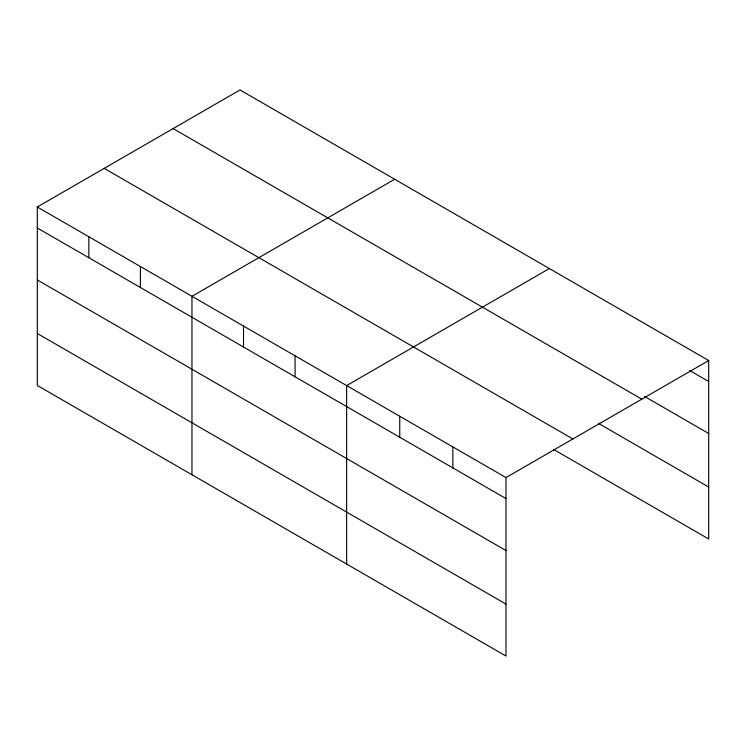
<?xml version="1.0" encoding="UTF-8"?>
<svg xmlns="http://www.w3.org/2000/svg" width="746" height="746" viewBox="0 0 746 746"><rect width="100%" height="100%" fill="white"/><g stroke="black" fill="none" stroke-linecap="round" stroke-linejoin="round"><path stroke-width="1.12" d="M505.975 550.529L505.975 477.58L37.3 206.996L37.3 385.458L505.975 656.042L505.975 550.529L37.3 279.946M553.355 449.316L708.7 539.004L708.7 360.542L240.025 89.958L37.3 206.996M394.69 179.245L191.964 296.293L191.964 474.754M549.354 268.541L346.629 385.589L346.629 564.041M505.975 477.58L708.7 360.542M689.658 370.52L708.7 381.514M644.563 396.452L708.7 433.491M173.128 128.582L641.802 399.166M598.46 423.383L708.7 487.035M104.198 168.372L572.872 438.956M37.3 227.968L505.975 498.561M37.3 333.49L505.975 604.073M452.859 446.919L452.859 467.891M399.744 416.249L399.744 437.221M295.071 355.823L295.071 376.795M243.513 326.058L243.513 347.03M140.407 266.527L140.407 287.499M88.858 236.762L88.858 257.734"/></g></svg>
